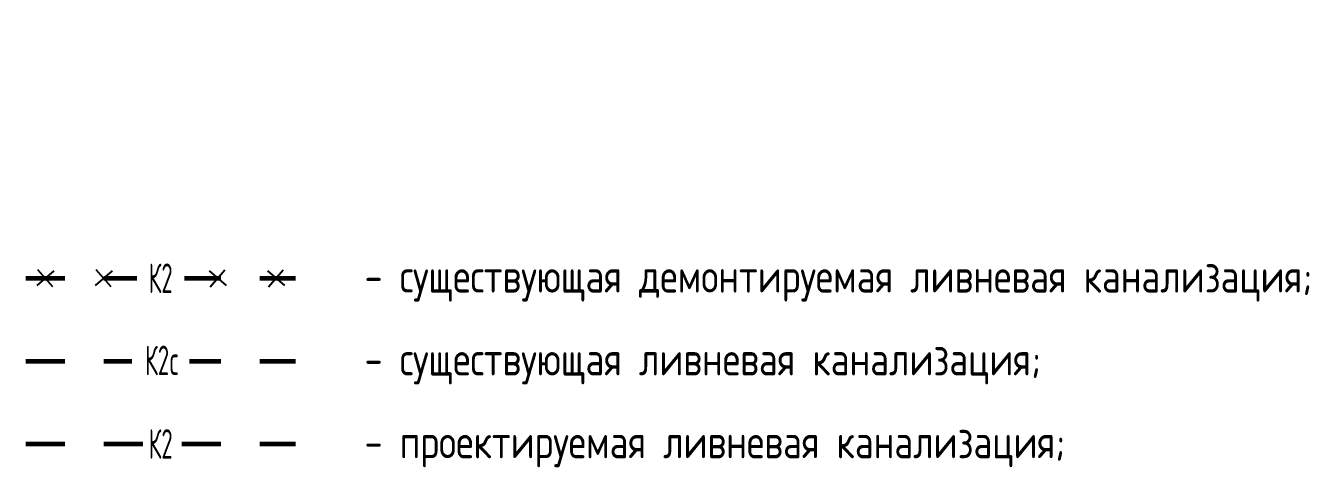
# Model space of a CAD drawing. Header units: millimetres. Extents: x 24859265 to 26550985, y 32092698 to 33532929.
# Drawn here: x 25683449 to 25729873, y 32563308 to 32579273 of the extents above; entities that cross this region are included whole.
import ezdxf

# ---------------------------------------------------------------- set-up
doc = ezdxf.new("R2010")
doc.units = ezdxf.units.MM
doc.linetypes.add('Штриховая', pattern=[2822.222233, 1411.111116, -1411.111116])
for name, color, linetype, lineweight in [('Text blocks_Ном._пера__28', 7, 'Continuous', 13), ('ВК_Текст', 7, 'Continuous', 25), ('Труба К2', 7, 'Continuous', 60)]:
    doc.layers.add(name, color=color, linetype=linetype, lineweight=lineweight)
doc.styles.add('GOST 2.304', font='GOST_0.TTF')
doc.styles.add('GOST_100', font='cs_gost2304.shx', dxfattribs={"width": 0.7, "height": 300})

# ---------------------------------------------------------------- blocks, each defined once
blk = doc.blocks.new('*U4')
at = {"color": 255}
blk.add_wipeout([(-200, 125), (200, 125), (200, -125), (-200, -125)], dxfattribs=at)
at = {"layer": 'ВК_Текст', "insert": (0, 0), "char_height": 250, "attachment_point": 5, "style": 'GOST_100'}
blk.add_mtext('К2', dxfattribs=at)
blk = doc.blocks.new('hdsgth')
at = {"color": 255}
blk.add_wipeout([(-1038, 533), (1038, 533), (1038, -533), (-1038, -533)], dxfattribs=at)
at = {"layer": 'ВК_Текст', "insert": (51, 25), "char_height": 1066.7, "attachment_point": 5, "rotation": 359.9913, "style": 'GOST_100'}
blk.add_mtext('К2c', dxfattribs=at)

msp = doc.modelspace()

# ---------------------------------------------------------------- linework, layer by layer
for p, q in [((25684427.3977, 32569834.6825, 72631.9876), (25683893.3784, 32570450.0527, -72639.1611)), ((25686536.521, 32569834.6825, 72643.8218), (25686002.5017, 32570450.0527, -72627.3269)), ((25690122.0842, 32569834.6825, 72643.8218), (25690656.1035, 32570450.0527, -72627.3269)), ((25692231.2075, 32569834.6825, 72631.9876), (25692765.2268, 32570450.0527, -72639.1611)), ((25684468.0731, 32570409.3773, 72631.9876), (25683852.7029, 32569875.358, -72639.1611)), ((25686577.1964, 32570409.3773, 72643.8218), (25685961.8263, 32569875.358, -72627.3269)), ((25690081.4088, 32570409.3773, 72643.8218), (25690696.7789, 32569875.358, -72627.3269)), ((25692190.5321, 32570409.3773, 72631.9876), (25692805.9023, 32569875.358, -72639.1611))]:
    msp.add_line(p, q)
at = {"layer": 'Труба К2', "linetype": 'Штриховая'}
for p, q in [((25683448.545, 32570142.4026), (25693210.0602, 32570142.4026)), ((25683448.545, 32567147.5207), (25693210.0602, 32567147.5207))]:
    msp.add_line(p, q, dxfattribs=at)

# ---------------------------------------------------------------- block references
at = {"layer": 'ВК_Текст', "xscale": 4.266666666666672, "yscale": 4.266666666666672, "zscale": 4.266666666666672}
msp.add_blockref('*U4', (25688329.2212, 32564152.6389), dxfattribs=at)

# ---------------------------------------------------------------- texts
at = {"layer": 'Text blocks_Ном._пера__28', "style": 'GOST 2.304'}
for s, p in [('- существующая демонтируемая ливневая канализация;', (25695700.9824, 32569624.8582)), ('- существующая ливневая канализация;', (25695700.9824, 32566629.9764)), ('- проектируемая ливневая канализация;', (25695700.9824, 32563635.0946))]:
    msp.add_text(s, height=1200, dxfattribs=at).set_placement(p)

# ---------------------------------------------------------------- next in the draw order: linework, layer by layer
at = {"layer": 'Труба К2', "linetype": 'Штриховая'}
msp.add_line((25683448.545, 32564152.6389), (25693210.0602, 32564152.6389), dxfattribs=at)

# ---------------------------------------------------------------- next in the draw order: block references
msp.add_blockref('hdsgth', (25688329.3026, 32567147.6791))
at = {"layer": 'ВК_Текст', "xscale": 4.266666666666672, "yscale": 4.266666666666672, "zscale": 4.266666666666672}
msp.add_blockref('*U4', (25688329.3026, 32570142.4026), dxfattribs=at)

doc.saveas('drawing.dxf')
